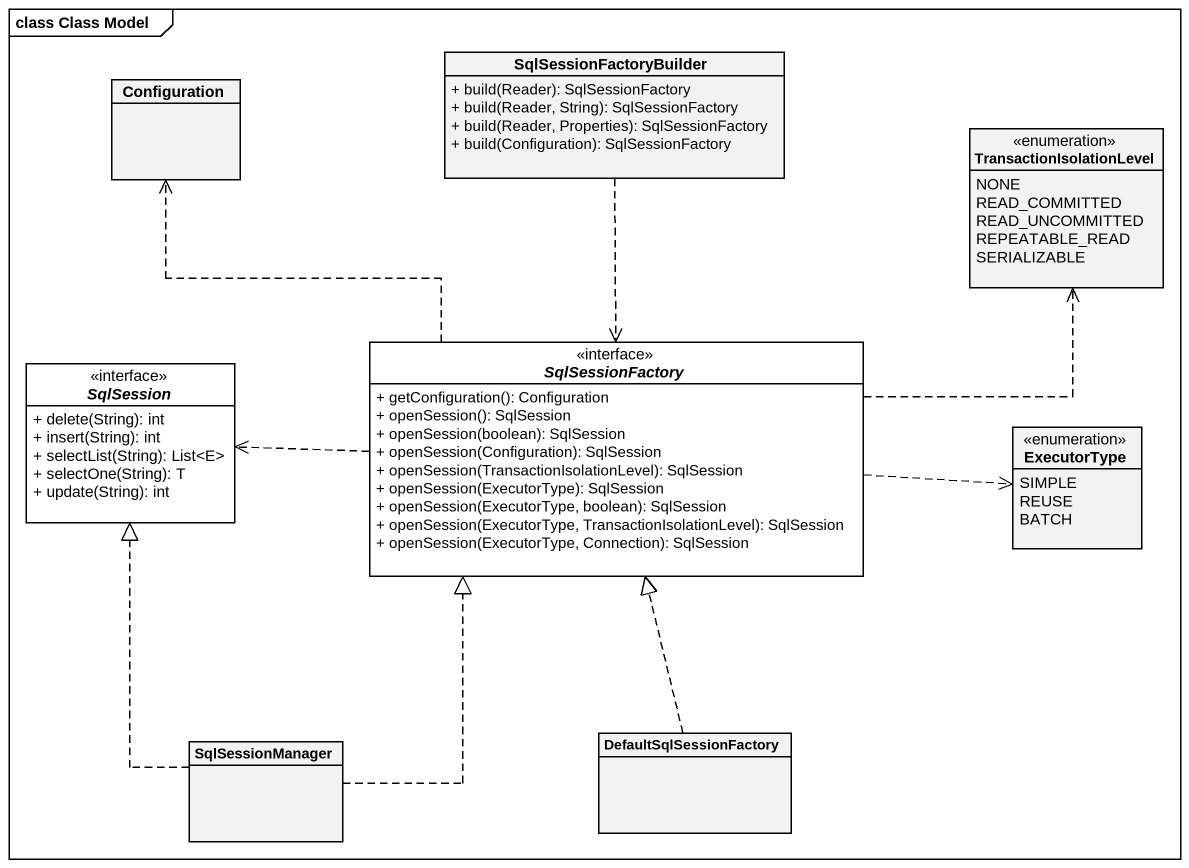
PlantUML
@startuml
mainframe class Class Model
hide circle
hide empty members
skinparam classAttributeIconSize 0
class SqlSessionFactoryBuilder {
  + build(Reader): SqlSessionFactory
  + build(Reader, String): SqlSessionFactory
  + build(Reader, Properties): SqlSessionFactory
  + build(Configuration): SqlSessionFactory
}
class Configuration
enum TransactionIsolationLevel {
  NONE
  READ_COMMITTED
  READ_UNCOMMITTED
  REPEATABLE_READ
  SERIALIZABLE
}
interface SqlSession #FFFFFF {
  + delete(String): int
  + insert(String): int
  + selectList(String): List<E>
  + selectOne(String): T
  + update(String): int
}
interface SqlSessionFactory #FFFFFF {
  + getConfiguration(): Configuration
  + openSession(): SqlSession
  + openSession(boolean): SqlSession
  + openSession(Configuration): SqlSession
  + openSession(TransactionIsolationLevel): SqlSession
  + openSession(ExecutorType): SqlSession
  + openSession(ExecutorType, boolean): SqlSession
  + openSession(ExecutorType, TransactionIsolationLevel): SqlSession
  + openSession(ExecutorType, Connection): SqlSession
}
enum ExecutorType {
  SIMPLE
  REUSE
  BATCH
}
class SqlSessionManager
class DefaultSqlSessionFactory
SqlSessionFactoryBuilder ..> SqlSessionFactory
SqlSessionFactory .up.> Configuration
SqlSessionFactory .right.> TransactionIsolationLevel
SqlSessionFactory .left.> SqlSession
SqlSessionFactory .right.> ExecutorType
SqlSessionManager .up.|> SqlSession
SqlSessionManager .up.|> SqlSessionFactory
DefaultSqlSessionFactory .up.|> SqlSessionFactory
@enduml
